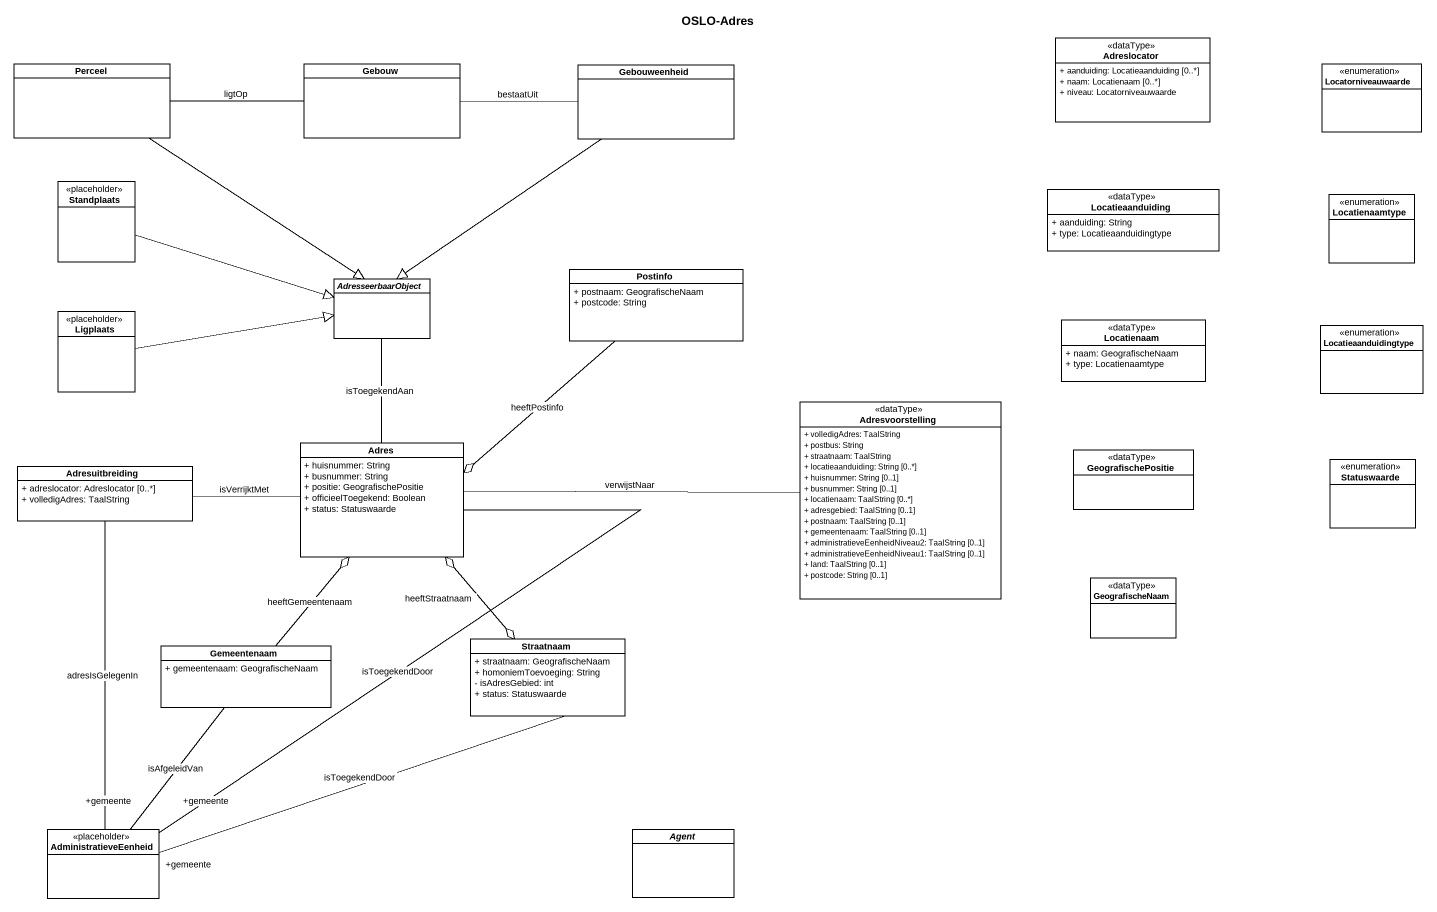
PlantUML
@startuml
title OSLO-Adres
hide circle
hide empty members
skinparam classAttributeIconSize 0
class Adreslocator <<dataType>> {
  + aanduiding: Locatieaanduiding [0..*]
  + naam: Locatienaam [0..*]
  + niveau: Locatorniveauwaarde
}
class Perceel
class Gebouw
class Gebouweenheid
enum Locatorniveauwaarde
class Standplaats <<placeholder>>
class Locatieaanduiding <<dataType>> {
  + aanduiding: String
  + type: Locatieaanduidingtype
}
enum Locatienaamtype
abstract class AdresseerbaarObject
class Postinfo {
  + postnaam: GeografischeNaam
  + postcode: String
}
class Ligplaats <<placeholder>>
class Locatienaam <<dataType>> {
  + naam: GeografischeNaam
  + type: Locatienaamtype
}
enum Locatieaanduidingtype
class Adresvoorstelling <<dataType>> {
  + volledigAdres: TaalString
  + postbus: String
  + straatnaam: TaalString
  + locatieaanduiding: String [0..*]
  + huisnummer: String [0..1]
  + busnummer: String [0..1]
  + locatienaam: TaalString [0..*]
  + adresgebied: TaalString [0..1]
  + postnaam: TaalString [0..1]
  + gemeentenaam: TaalString [0..1]
  + administratieveEenheidNiveau2: TaalString [0..1]
  + administratieveEenheidNiveau1: TaalString [0..1]
  + land: TaalString [0..1]
  + postcode: String [0..1]
}
class Adresuitbreiding {
  + adreslocator: Adreslocator [0..*]
  + volledigAdres: TaalString
}
class Adres {
  + huisnummer: String
  + busnummer: String
  + positie: GeografischePositie
  + officieelToegekend: Boolean
  + status: Statuswaarde
}
class GeografischePositie <<dataType>>
enum Statuswaarde
class GeografischeNaam <<dataType>>
class Gemeentenaam {
  + gemeentenaam: GeografischeNaam
}
class Straatnaam {
  + straatnaam: GeografischeNaam
  + homoniemToevoeging: String
  - isAdresGebied: int
  + status: Statuswaarde
}
class AdministratieveEenheid <<placeholder>>
abstract class "Agent" as Agent_
Perceel --|> AdresseerbaarObject
Gebouw -left- Perceel : ligtOp
Gebouw -right- Gebouweenheid : bestaatUit
Gebouweenheid --|> AdresseerbaarObject
Standplaats -right-|> AdresseerbaarObject
Ligplaats -right-|> AdresseerbaarObject
Adresvoorstelling -left- Adres : verwijstNaar
Adresuitbreiding -- AdministratieveEenheid : adresIsGelegenIn
Adres -up- AdresseerbaarObject : isToegekendAan
Adres o-up- Postinfo : heeftPostinfo
Adres -left- Adresuitbreiding : isVerrijktMet
Adres o-- Gemeentenaam : heeftGemeentenaam
Adres o--o Straatnaam : heeftStraatnaam
Adres -- "+gemeente" AdministratieveEenheid : isToegekendDoor
Gemeentenaam -- "+gemeente" AdministratieveEenheid : isAfgeleidVan
Straatnaam -left- "+gemeente" AdministratieveEenheid : isToegekendDoor
@enduml
